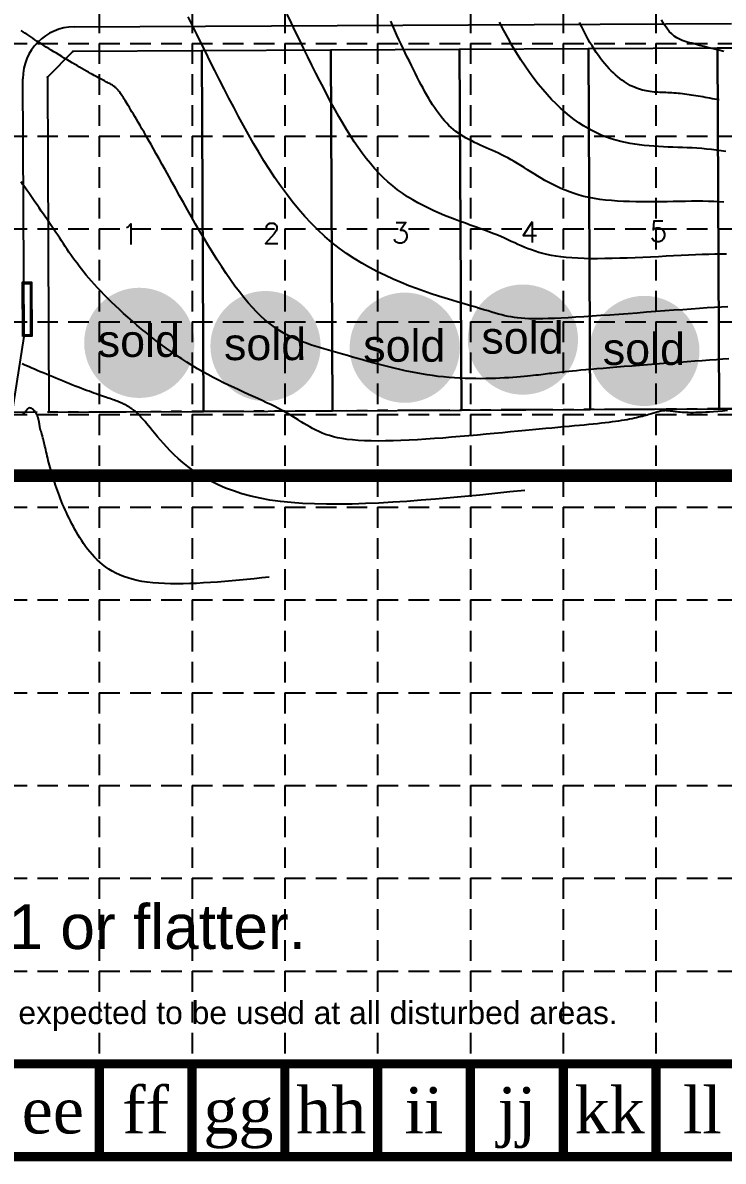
# Model space of a CAD drawing. Header units: inches. Extents: x -2116 to 192, y -2317 to -873.
# Drawn here: x -991.5 to -719.8, y -2316.6 to -1874.8 of the extents above; entities that cross this region are included whole.
import ezdxf
from ezdxf.enums import TextEntityAlignment as Align

# ---------------------------------------------------------------- set-up
doc = ezdxf.new("R2010")
doc.units = ezdxf.units.IN
doc.header["$LTSCALE"] = 40
doc.header["$MEASUREMENT"] = 0
for name, pattern in [('DAM', [0.5, 0.2, -0.1, 0.2]), ('DASHED', [0.75, 0.5, -0.25]), ('LONG_TWO_SHORT', [1, 0.5, -0.1, 0.1, -0.1, 0.1, -0.1])]:
    doc.linetypes.add(name, pattern=pattern)
for name, color, linetype in [('1-BC', 7, 'Continuous'), ('1-DAM_TEXT', 7, 'DAM'), ('1-LOTS', 7, 'Continuous'), ('1-STM_INLETS', 7, 'Continuous'), ('BASE', 7, 'Continuous'), ('BOUNDARY', 7, 'Continuous'), ('grid', 9, 'Continuous'), ('limitsofdisturb', 1, 'DASHED'), ('TOPO100_CON', 9, 'Continuous'), ('TOPO100_ICON', 9, 'Continuous')]:
    doc.layers.add(name, color=color, linetype=linetype)
doc.styles.add("L200'", font='ARIAL.TTF', dxfattribs={"height": 0.001969})
doc.styles.add('ryland', font='ARIAL.TTF', dxfattribs={"height": 25})
doc.styles.add('SEG_LABEL08', font='simplex1')
doc.styles.get("Standard").update_dxf_attribs({"font": 'TIMES.TTF', "height": 25})

# ---------------------------------------------------------------- blocks, each defined once
blk = doc.blocks.new('Sold')
h = blk.add_hatch(color=7)
h.paths.add_polyline_path([(38.78, 18.77, 1), (0.52, 18.77, 1)])
h.paths.add_polyline_path([(2.42, 10.89), (36.59, 10.89), (36.59, 27.86), (2.42, 27.86)], flags=24)
at = {"layer": 'BASE', "color": 7, "style": 'ryland'}
blk.add_text('sold', height=11.127, dxfattribs=at).set_placement((19.5, 13.9), align=Align.CENTER)

msp = doc.modelspace()

# ---------------------------------------------------------------- linework, layer by layer
at = {"layer": '1-BC', "linetype": 'Continuous'}
for p, q in [((-971.6, -1876.38, 53877.66), (-716.59, -1875.11, 53625)), ((-991, -1996.47, 54228), (-991.5, -1896.48, 53901.95)), ((-995.77, -2027.17, 54307), (-991, -1996.47, 54228))]:
    msp.add_line(p, q, dxfattribs=at)
msp.add_arc((-971.5, -1896.38), 20, 90.2853, 180.2853, dxfattribs=at)
at = {"layer": '1-LOTS', "linetype": 'Continuous'}
for p, q in [((-921.36, -2025.63, 54157.55), (-922.05, -1885.63)), ((-922.05, -1885.63), (-921.36, -2025.63, 54157.55)), ((-872.05, -1885.38), (-871.36, -2025.38, 54076.36)), ((-871.36, -2025.38, 54076.36), (-872.05, -1885.38)), ((-821.36, -2025.13, 54053.77), (-822.05, -1885.13)), ((-822.05, -1885.13), (-821.36, -2025.13, 54053.77)), ((-771.36, -2024.88, 54071.36), (-772.06, -1884.88)), ((-772.06, -1884.88), (-771.36, -2024.88, 54071.36)), ((-722.06, -1884.63), (-721.36, -2024.63, 54091.84)), ((-721.36, -2024.63, 54091.84), (-722.06, -1884.63)), ((-982, -1895.93), (-981.36, -2025.93, 54268.91)), ((-981.36, -2025.93, 54268.91), (-921.36, -2025.63, 54157.55)), ((-921.36, -2025.63, 54157.55), (-871.36, -2025.38, 54076.36)), ((-871.36, -2025.38, 54076.36), (-821.36, -2025.13, 54053.77)), ((-821.36, -2025.13, 54053.77), (-771.36, -2024.88, 54071.36)), ((-771.36, -2024.88, 54071.36), (-721.36, -2024.63, 54091.84)), ((-721.36, -2024.63, 54091.84), (-592.12, -2023.99, 54037.41))]:
    msp.add_line(p, q, dxfattribs=at)
at = {"layer": '1-LOTS', "linetype": 'Continuous', "flags": 128}
for points in [[(-972.05, -1885.88), (-982, -1895.93)], [(-922.05, -1885.63), (-972.05, -1885.88)], [(-872.05, -1885.38), (-922.05, -1885.63)], [(-822.05, -1885.13), (-872.05, -1885.38)], [(-772.06, -1884.88), (-822.05, -1885.13)], [(-722.06, -1884.63), (-772.06, -1884.88)], [(-714.92, -1884.6), (-722.06, -1884.63)]]:
    msp.add_lwpolyline(points, dxfattribs=at)
at = {"layer": '1-LOTS', "linetype": 'Continuous'}
for p in [(-972.05, -1885.88), (-922.05, -1885.63), (-872.05, -1885.38), (-822.05, -1885.13), (-772.06, -1884.88), (-722.06, -1884.63), (-982, -1895.93)]:
    msp.add_point(p, dxfattribs=at)
at = {"layer": '1-STM_INLETS', "linetype": 'Continuous', "flags": 128}
for points in [[(-991.5, -1996.48), (-991.61, -1975.48), (-988.11, -1975.46), (-988, -1996.46), (-991.5, -1996.48)], [(-991, -1995.97), (-991.1, -1975.97), (-988.6, -1975.96), (-988.5, -1995.96), (-991, -1995.97)]]:
    msp.add_lwpolyline(points, close=True, dxfattribs=at)
at = {"layer": 'BASE', "const_width": 3.6}
for points in [[(-2113.87, -2314.78), (190.13, -2314.78), (190.13, -874.78), (-2113.87, -874.78)], [(-2077.87, -2278.78), (154.13, -2278.78), (154.13, -910.78), (-2077.87, -910.78)]]:
    msp.add_lwpolyline(points, close=True, dxfattribs=at)
for points in [[(-961.87, -2314.78), (-961.87, -2278.78)], [(-925.87, -2314.78), (-925.87, -2278.78)], [(-889.87, -2314.78), (-889.87, -2278.78)], [(-853.87, -2314.78), (-853.87, -2278.78)], [(-817.87, -2314.78), (-817.87, -2278.78)], [(-781.87, -2314.78), (-781.87, -2278.78)], [(-745.87, -2314.78), (-745.87, -2278.78)]]:
    msp.add_lwpolyline(points, dxfattribs=at)
at = {"layer": 'BOUNDARY', "linetype": 'LONG_TWO_SHORT', "flags": 128}
msp.add_lwpolyline([(8, -1616.36), (-78.25, -1617.43), (-76.17, -2021.42), (-1681.87, -2029.41)], dxfattribs=at)
at = {"layer": 'grid', "color": 8, "linetype": 'DASHED', "ltscale": 0.4}
for p, q in [((-961.87, -910.78), (-961.87, -2278.78)), ((-925.87, -910.78), (-925.87, -2278.78)), ((-889.87, -910.78), (-889.87, -2278.78)), ((-853.87, -910.78), (-853.87, -2278.78)), ((-817.87, -910.78), (-817.87, -2278.78)), ((-781.87, -910.78), (-781.87, -2278.78)), ((-745.87, -910.78), (-745.87, -2278.78)), ((-2077.87, -1882.78), (154.13, -1882.78)), ((-2077.87, -1918.78), (154.13, -1918.78)), ((-2077.87, -1954.78), (154.13, -1954.78)), ((-2077.87, -1990.78), (154.13, -1990.78)), ((-1681.87, -2026.78), (154.13, -2026.78)), ((-1681.87, -2062.78), (154.13, -2062.78)), ((-1681.87, -2098.78), (154.13, -2098.78)), ((-1681.87, -2134.78), (154.13, -2134.78)), ((-1681.87, -2170.78), (154.13, -2170.78)), ((-1681.87, -2206.78), (154.13, -2206.78)), ((-1681.87, -2242.78), (154.13, -2242.78))]:
    msp.add_line(p, q, dxfattribs=at)
at = {"layer": 'limitsofdisturb', "color": 1, "const_width": 5}
msp.add_lwpolyline([(-1844.62, -1990.78), (-1844.62, -1280.09), (-1844.62, -1280.09), (-1844.26, -1173.04), (-752.01, -1172.92), (-752.01, -1001.61), (-658.88, -981.43), (-594.33, -1184.26), (-62.6, -1184.26), (-45.48, -2050.54), (-1679.47, -2050.54)], dxfattribs=at)
at = {"layer": 'TOPO100_CON', "color": 35, "linetype": 'Continuous'}
for points in [[(-717.96, -1984.97), (-720.43, -1985.11), (-723.11, -1985.27), (-725.97, -1985.45), (-729, -1985.66), (-732.18, -1985.88), (-735.49, -1986.12), (-738.89, -1986.36), (-742.38, -1986.62), (-745.93, -1986.89), (-749.52, -1987.15), (-753.12, -1987.42), (-756.72, -1987.69), (-760.29, -1987.95), (-763.82, -1988.2), (-767.27, -1988.44), (-770.63, -1988.67), (-773.87, -1988.88), (-776.98, -1989.07), (-779.94, -1989.24), (-782.71, -1989.39), (-785.28, -1989.51), (-787.64, -1989.59), (-789.79, -1989.65), (-791.76, -1989.67), (-793.57, -1989.67), (-795.23, -1989.63), (-796.77, -1989.56), (-798.2, -1989.46), (-799.54, -1989.33), (-800.82, -1989.16), (-802.06, -1988.96), (-803.26, -1988.73), (-804.46, -1988.46), (-805.68, -1988.16), (-806.92, -1987.82), (-808.21, -1987.45), (-809.58, -1987.05), (-811.04, -1986.61), (-812.6, -1986.14), (-814.3, -1985.63), (-816.15, -1985.08), (-818.16, -1984.5), (-820.32, -1983.87), (-822.63, -1983.2), (-825.07, -1982.48), (-827.63, -1981.71), (-830.3, -1980.87), (-833.06, -1979.96), (-835.9, -1978.99), (-838.8, -1977.94), (-841.77, -1976.81), (-844.77, -1975.6), (-847.81, -1974.29), (-850.86, -1972.89), (-853.92, -1971.39), (-856.96, -1969.78), (-859.99, -1968.06), (-862.99, -1966.23), (-865.94, -1964.28), (-868.83, -1962.2), (-871.65, -1960), (-874.39, -1957.66), (-877.05, -1955.19), (-879.63, -1952.6), (-882.14, -1949.9), (-884.58, -1947.09), (-886.96, -1944.18), (-889.27, -1941.18), (-891.52, -1938.09), (-893.72, -1934.92), (-895.86, -1931.68), (-897.96, -1928.38), (-900.01, -1925.02), (-902.02, -1921.61), (-903.99, -1918.15), (-905.92, -1914.66), (-907.83, -1911.14), (-909.71, -1907.59), (-911.56, -1904.03), (-913.39, -1900.46), (-915.21, -1896.89), (-917.01, -1893.32), (-918.79, -1889.77), (-920.56, -1886.23), (-922.3, -1882.73), (-924.03, -1879.26), (-925.73, -1875.84), (-927.41, -1872.48)], [(-718.58, -1964.56), (-720.72, -1964.57), (-722.99, -1964.61), (-725.4, -1964.67), (-727.93, -1964.76), (-730.57, -1964.86), (-733.31, -1964.99), (-736.14, -1965.12), (-739.03, -1965.27), (-741.98, -1965.41), (-744.96, -1965.56), (-747.97, -1965.71), (-750.99, -1965.85), (-754, -1965.98), (-757, -1966.1), (-759.96, -1966.19), (-762.88, -1966.27), (-765.73, -1966.32), (-768.51, -1966.34), (-771.19, -1966.33), (-773.77, -1966.28), (-776.23, -1966.19), (-778.55, -1966.05), (-780.72, -1965.87), (-782.76, -1965.64), (-784.68, -1965.37), (-786.47, -1965.06), (-788.17, -1964.71), (-789.77, -1964.32), (-791.29, -1963.9), (-792.75, -1963.45), (-794.15, -1962.96), (-795.5, -1962.46), (-796.82, -1961.93), (-798.12, -1961.38), (-799.41, -1960.81), (-800.69, -1960.22), (-802, -1959.62), (-803.32, -1959.01), (-804.69, -1958.39), (-806.1, -1957.77), (-807.57, -1957.14), (-809.11, -1956.51), (-810.73, -1955.88), (-812.42, -1955.25), (-814.19, -1954.61), (-816.02, -1953.95), (-817.9, -1953.28), (-819.83, -1952.59), (-821.8, -1951.88), (-823.81, -1951.13), (-825.84, -1950.35), (-827.89, -1949.52), (-829.96, -1948.66), (-832.04, -1947.74), (-834.11, -1946.77), (-836.18, -1945.75), (-838.23, -1944.66), (-840.26, -1943.5), (-842.26, -1942.28), (-844.23, -1940.97), (-846.16, -1939.59), (-848.03, -1938.12), (-849.86, -1936.56), (-851.63, -1934.92), (-853.36, -1933.18), (-855.04, -1931.36), (-856.68, -1929.45), (-858.28, -1927.46), (-859.86, -1925.39), (-861.41, -1923.23), (-862.93, -1920.99), (-864.44, -1918.66), (-865.93, -1916.26), (-867.41, -1913.78), (-868.88, -1911.22), (-870.36, -1908.59), (-871.83, -1905.87), (-873.31, -1903.09), (-874.79, -1900.22), (-876.29, -1897.29), (-877.81, -1894.28), (-879.35, -1891.2), (-880.92, -1888.06), (-882.5, -1884.84), (-884.1, -1881.57), (-885.72, -1878.25), (-887.34, -1874.89), (-888.96, -1871.49)], [(-719.52, -1944.38), (-721.47, -1944.26), (-723.48, -1944.17), (-725.55, -1944.11), (-727.69, -1944.07), (-729.89, -1944.06), (-732.14, -1944.07), (-734.45, -1944.09), (-736.79, -1944.13), (-739.17, -1944.17), (-741.57, -1944.21), (-743.99, -1944.24), (-746.42, -1944.27), (-748.86, -1944.28), (-751.29, -1944.27), (-753.71, -1944.24), (-756.11, -1944.19), (-758.49, -1944.1), (-760.83, -1943.97), (-763.14, -1943.8), (-765.4, -1943.58), (-767.6, -1943.31), (-769.74, -1942.99), (-771.81, -1942.6), (-773.81, -1942.15), (-775.73, -1941.63), (-777.59, -1941.06), (-779.38, -1940.44), (-781.11, -1939.78), (-782.78, -1939.07), (-784.39, -1938.33), (-785.95, -1937.56), (-787.47, -1936.77), (-788.94, -1935.96), (-790.38, -1935.13), (-791.77, -1934.3), (-793.14, -1933.46), (-794.47, -1932.62), (-795.78, -1931.79), (-797.07, -1930.98), (-798.33, -1930.18), (-799.59, -1929.4), (-800.83, -1928.65), (-802.07, -1927.94), (-803.3, -1927.26), (-804.53, -1926.62), (-805.75, -1926.01), (-806.96, -1925.43), (-808.17, -1924.86), (-809.36, -1924.32), (-810.55, -1923.79), (-811.72, -1923.27), (-812.88, -1922.75), (-814.02, -1922.24), (-815.15, -1921.72), (-816.27, -1921.2), (-817.36, -1920.66), (-818.44, -1920.11), (-819.49, -1919.54), (-820.52, -1918.94), (-821.53, -1918.32), (-822.52, -1917.67), (-823.48, -1916.98), (-824.42, -1916.25), (-825.32, -1915.47), (-826.21, -1914.65), (-827.06, -1913.79), (-827.9, -1912.88), (-828.72, -1911.93), (-829.52, -1910.94), (-830.3, -1909.91), (-831.07, -1908.84), (-831.83, -1907.72), (-832.58, -1906.57), (-833.32, -1905.37), (-834.06, -1904.14), (-834.79, -1902.86), (-835.52, -1901.55), (-836.25, -1900.2), (-836.99, -1898.82), (-837.73, -1897.39), (-838.48, -1895.93), (-839.23, -1894.44), (-840, -1892.91), (-840.78, -1891.34), (-841.56, -1889.74), (-842.36, -1888.11), (-843.17, -1886.45), (-843.97, -1884.76), (-844.78, -1883.04), (-845.6, -1881.29), (-846.4, -1879.53), (-847.21, -1877.74), (-848.01, -1875.93), (-848.79, -1874.1)], [(-718.72, -1924.68), (-720.61, -1924.42), (-722.49, -1924.19), (-724.37, -1923.97), (-726.24, -1923.78), (-728.11, -1923.61), (-729.98, -1923.48), (-731.85, -1923.37), (-733.72, -1923.28), (-735.58, -1923.2), (-737.44, -1923.13), (-739.3, -1923.07), (-741.16, -1923), (-743.01, -1922.92), (-744.87, -1922.83), (-746.72, -1922.71), (-748.56, -1922.57), (-750.41, -1922.4), (-752.25, -1922.19), (-754.08, -1921.94), (-755.92, -1921.64), (-757.75, -1921.28), (-759.57, -1920.86), (-761.4, -1920.38), (-763.21, -1919.82), (-765.03, -1919.19), (-766.84, -1918.47), (-768.65, -1917.67), (-770.45, -1916.78), (-772.24, -1915.8), (-774.03, -1914.73), (-775.82, -1913.56), (-777.6, -1912.3), (-779.37, -1910.95), (-781.13, -1909.49), (-782.89, -1907.94), (-784.64, -1906.28), (-786.38, -1904.52), (-788.11, -1902.66), (-789.83, -1900.68), (-791.55, -1898.6), (-793.25, -1896.41), (-794.95, -1894.1), (-796.63, -1891.68), (-798.3, -1889.13), (-799.96, -1886.48), (-801.61, -1883.7), (-803.26, -1880.79), (-804.89, -1877.76), (-806.53, -1874.6)], [(-719.5, -1885.9), (-721.55, -1885.41), (-723.53, -1884.93), (-725.43, -1884.45), (-727.24, -1884), (-728.95, -1883.56), (-730.55, -1883.15), (-732.03, -1882.76), (-733.37, -1882.39), (-734.61, -1882.03), (-735.75, -1881.63), (-736.81, -1881.17), (-737.81, -1880.62), (-738.79, -1879.95), (-739.74, -1879.12), (-740.7, -1878.11), (-741.68, -1876.88), (-742.7, -1875.4), (-743.79, -1873.65)], [(-718.17, -2025.3), (-720.05, -2025.47), (-721.84, -2025.63), (-723.52, -2025.76), (-725.09, -2025.86), (-726.55, -2025.95), (-727.92, -2026.01), (-729.18, -2026.06), (-730.36, -2026.08), (-731.45, -2026.09), (-732.46, -2026.09), (-733.39, -2026.07), (-734.24, -2026.04), (-735.03, -2026.01), (-735.76, -2025.96), (-736.43, -2025.91), (-737.04, -2025.85), (-737.6, -2025.79), (-738.12, -2025.73), (-738.6, -2025.67), (-739.04, -2025.61), (-739.46, -2025.55), (-739.84, -2025.5), (-740.21, -2025.45), (-740.55, -2025.41), (-740.88, -2025.38), (-741.19, -2025.35), (-741.49, -2025.33), (-741.78, -2025.32), (-742.06, -2025.31), (-742.33, -2025.31), (-742.6, -2025.32), (-742.87, -2025.34), (-743.14, -2025.37), (-743.41, -2025.4), (-743.69, -2025.44), (-743.97, -2025.5), (-744.26, -2025.56), (-744.56, -2025.63), (-744.88, -2025.7), (-745.21, -2025.79), (-745.56, -2025.89), (-745.93, -2026), (-746.33, -2026.12), (-746.74, -2026.24), (-747.19, -2026.38), (-747.66, -2026.52), (-748.16, -2026.68), (-748.69, -2026.83), (-749.25, -2027), (-749.85, -2027.17), (-750.48, -2027.34), (-751.16, -2027.52), (-751.87, -2027.7), (-752.62, -2027.88), (-753.42, -2028.07), (-754.27, -2028.25), (-755.16, -2028.44), (-756.1, -2028.63), (-757.09, -2028.81), (-758.13, -2028.99), (-759.23, -2029.17), (-760.38, -2029.35), (-761.59, -2029.53), (-762.86, -2029.7), (-764.2, -2029.86), (-765.6, -2030.03), (-767.07, -2030.2), (-768.62, -2030.37), (-770.23, -2030.53), (-771.93, -2030.71), (-773.71, -2030.88), (-775.57, -2031.06), (-777.52, -2031.24), (-779.55, -2031.43), (-781.68, -2031.63), (-783.9, -2031.83), (-786.23, -2032.05), (-788.65, -2032.27), (-791.17, -2032.5), (-793.81, -2032.75), (-796.55, -2033.01), (-799.4, -2033.28), (-802.37, -2033.56), (-805.44, -2033.86), (-808.59, -2034.16), (-811.82, -2034.47), (-815.1, -2034.77), (-818.42, -2035.07), (-821.78, -2035.37), (-825.15, -2035.65), (-828.51, -2035.92), (-831.86, -2036.17), (-835.19, -2036.4), (-838.46, -2036.6), (-841.68, -2036.77), (-844.83, -2036.91), (-847.89, -2037.02), (-850.84, -2037.08), (-853.68, -2037.1), (-856.39, -2037.08), (-858.96, -2037), (-861.36, -2036.87), (-863.59, -2036.68), (-865.66, -2036.44), (-867.59, -2036.15), (-869.37, -2035.8), (-871.03, -2035.41), (-872.58, -2034.98), (-874.03, -2034.5), (-875.39, -2033.99), (-876.68, -2033.44), (-877.9, -2032.86), (-879.08, -2032.26), (-880.22, -2031.62), (-881.33, -2030.97), (-882.44, -2030.29), (-883.54, -2029.59), (-884.65, -2028.88), (-885.79, -2028.16), (-886.97, -2027.43), (-888.2, -2026.7), (-889.49, -2025.96), (-890.86, -2025.22), (-892.29, -2024.48), (-893.79, -2023.73), (-895.36, -2022.98), (-896.99, -2022.21), (-898.67, -2021.43), (-900.4, -2020.64), (-902.18, -2019.83), (-904, -2019), (-905.87, -2018.15), (-907.77, -2017.27), (-909.7, -2016.36), (-911.66, -2015.43), (-913.64, -2014.46), (-915.64, -2013.45), (-917.66, -2012.41), (-919.68, -2011.33), (-921.72, -2010.21), (-923.76, -2009.04), (-925.8, -2007.82), (-927.84, -2006.55), (-929.87, -2005.24), (-931.88, -2003.89), (-933.89, -2002.5), (-935.87, -2001.08), (-937.84, -1999.63), (-939.78, -1998.15), (-941.69, -1996.66), (-943.57, -1995.16), (-945.42, -1993.64), (-947.23, -1992.12), (-949, -1990.6), (-950.72, -1989.08), (-952.4, -1987.58), (-954.03, -1986.08), (-955.6, -1984.6), (-957.11, -1983.15), (-958.56, -1981.72), (-959.95, -1980.32), (-961.27, -1978.96), (-962.52, -1977.64), (-963.7, -1976.35), (-964.82, -1975.1), (-965.89, -1973.87), (-966.89, -1972.68), (-967.86, -1971.51), (-968.77, -1970.37), (-969.65, -1969.24), (-970.49, -1968.13), (-971.3, -1967.03), (-972.09, -1965.95), (-972.85, -1964.86), (-973.6, -1963.79), (-974.33, -1962.71), (-975.05, -1961.64), (-975.77, -1960.56), (-976.5, -1959.47), (-977.22, -1958.37), (-977.96, -1957.25), (-978.71, -1956.12), (-979.48, -1954.97), (-980.27, -1953.8), (-981.06, -1952.62), (-981.87, -1951.43), (-982.69, -1950.24), (-983.51, -1949.04), (-984.34, -1947.84), (-985.16, -1946.64), (-985.99, -1945.44), (-986.81, -1944.26), (-987.62, -1943.09), (-988.42, -1941.93), (-989.21, -1940.8), (-989.98, -1939.68), (-990.73, -1938.59), (-991.46, -1937.53), (-992.17, -1936.5)], [(-796.76, -2056.26), (-802.6, -2056.86), (-808.42, -2057.46), (-814.22, -2058.04), (-819.99, -2058.6), (-825.72, -2059.13), (-831.4, -2059.63), (-837.02, -2060.09), (-842.56, -2060.51), (-848.01, -2060.87), (-853.37, -2061.16), (-858.63, -2061.39), (-863.77, -2061.55), (-868.79, -2061.62), (-873.67, -2061.61), (-878.4, -2061.5), (-882.98, -2061.29), (-887.38, -2060.97), (-891.61, -2060.53), (-895.65, -2059.98), (-899.49, -2059.29), (-903.12, -2058.48), (-906.55, -2057.54), (-909.78, -2056.48), (-912.83, -2055.33), (-915.69, -2054.09), (-918.37, -2052.78), (-920.89, -2051.4), (-923.24, -2049.97), (-925.43, -2048.5), (-927.48, -2047), (-929.38, -2045.48), (-931.14, -2043.96), (-932.78, -2042.45), (-934.29, -2040.96), (-935.69, -2039.5), (-936.98, -2038.08), (-938.16, -2036.72), (-939.25, -2035.43), (-940.25, -2034.21), (-941.16, -2033.09), (-942, -2032.07), (-942.77, -2031.14), (-943.47, -2030.31), (-944.11, -2029.56), (-944.68, -2028.9), (-945.2, -2028.31), (-945.67, -2027.79), (-946.09, -2027.34), (-946.47, -2026.94), (-946.8, -2026.6), (-947.1, -2026.31), (-947.36, -2026.06), (-947.6, -2025.85), (-947.81, -2025.68), (-948.01, -2025.52), (-948.18, -2025.39), (-948.35, -2025.28), (-948.5, -2025.18), (-948.65, -2025.08), (-948.8, -2024.98), (-948.95, -2024.88), (-949.11, -2024.77), (-949.27, -2024.65), (-949.44, -2024.53), (-949.62, -2024.41), (-949.8, -2024.28), (-950, -2024.14), (-950.2, -2024), (-950.42, -2023.86), (-950.65, -2023.71), (-950.9, -2023.56), (-951.16, -2023.4), (-951.44, -2023.24), (-951.74, -2023.08), (-952.05, -2022.91), (-952.39, -2022.74), (-952.75, -2022.57), (-953.13, -2022.39), (-953.53, -2022.21), (-953.96, -2022.03), (-954.41, -2021.85), (-954.89, -2021.66), (-955.4, -2021.47), (-955.94, -2021.27), (-956.5, -2021.07), (-957.1, -2020.86), (-957.72, -2020.65), (-958.38, -2020.42), (-959.07, -2020.18), (-959.79, -2019.93), (-960.54, -2019.67), (-961.33, -2019.4), (-962.15, -2019.11), (-963.01, -2018.81), (-963.91, -2018.49), (-964.84, -2018.16), (-965.81, -2017.8), (-966.82, -2017.43), (-967.87, -2017.04), (-968.96, -2016.62), (-970.09, -2016.19), (-971.26, -2015.74), (-972.45, -2015.26), (-973.67, -2014.78), (-974.91, -2014.28), (-976.16, -2013.78), (-977.41, -2013.26), (-978.67, -2012.75), (-979.92, -2012.23), (-981.17, -2011.71), (-982.39, -2011.2), (-983.6, -2010.69), (-984.77, -2010.19), (-985.92, -2009.71), (-987.02, -2009.23), (-988.08, -2008.78), (-989.09, -2008.34), (-990.05, -2007.93), (-990.94, -2007.53), (-991.76, -2007.17)], [(-895.91, -2089.91), (-898.82, -2090.21), (-901.71, -2090.51), (-904.6, -2090.8), (-907.47, -2091.08), (-910.33, -2091.34), (-913.15, -2091.59), (-915.95, -2091.81), (-918.71, -2092.01), (-921.43, -2092.18), (-924.1, -2092.32), (-926.73, -2092.43), (-929.29, -2092.49), (-931.8, -2092.51), (-934.24, -2092.49), (-936.61, -2092.42), (-938.9, -2092.29), (-941.12, -2092.1), (-943.24, -2091.86), (-945.28, -2091.55), (-947.21, -2091.18), (-949.05, -2090.73), (-950.79, -2090.22), (-952.44, -2089.64), (-954, -2089), (-955.47, -2088.31), (-956.86, -2087.56), (-958.17, -2086.76), (-959.41, -2085.92), (-960.58, -2085.04), (-961.68, -2084.12), (-962.73, -2083.16), (-963.71, -2082.17), (-964.64, -2081.15), (-965.53, -2080.12), (-966.36, -2079.06), (-967.16, -2077.98), (-967.92, -2076.89), (-968.64, -2075.79), (-969.34, -2074.69), (-970.01, -2073.58), (-970.66, -2072.48), (-971.28, -2071.37), (-971.89, -2070.27), (-972.48, -2069.18), (-973.04, -2068.08), (-973.59, -2066.99), (-974.12, -2065.9), (-974.63, -2064.82), (-975.12, -2063.74), (-975.6, -2062.66), (-976.06, -2061.59), (-976.5, -2060.53), (-976.92, -2059.47), (-977.33, -2058.42), (-977.73, -2057.37), (-978.1, -2056.33), (-978.47, -2055.3), (-978.82, -2054.28), (-979.16, -2053.26), (-979.48, -2052.25), (-979.79, -2051.25), (-980.09, -2050.26), (-980.37, -2049.28), (-980.64, -2048.32), (-980.91, -2047.37), (-981.16, -2046.44), (-981.39, -2045.53), (-981.62, -2044.64), (-981.84, -2043.77), (-982.05, -2042.93), (-982.24, -2042.11), (-982.43, -2041.32), (-982.61, -2040.57), (-982.78, -2039.84), (-982.94, -2039.15), (-983.09, -2038.49), (-983.23, -2037.88), (-983.36, -2037.3), (-983.49, -2036.76), (-983.61, -2036.26), (-983.72, -2035.81), (-983.83, -2035.4), (-983.92, -2035.03), (-984.01, -2034.69), (-984.1, -2034.39), (-984.18, -2034.12), (-984.25, -2033.88), (-984.32, -2033.66), (-984.39, -2033.46), (-984.45, -2033.28), (-984.5, -2033.11), (-984.55, -2032.96), (-984.6, -2032.82), (-984.65, -2032.69), (-984.69, -2032.55), (-984.73, -2032.43), (-984.76, -2032.29), (-984.8, -2032.16), (-984.83, -2032.01), (-984.86, -2031.86), (-984.89, -2031.69), (-984.92, -2031.51), (-984.95, -2031.32), (-984.97, -2031.12), (-985, -2030.91), (-985.03, -2030.69), (-985.07, -2030.46), (-985.1, -2030.23), (-985.14, -2029.99), (-985.18, -2029.74), (-985.22, -2029.49), (-985.27, -2029.24), (-985.32, -2028.98), (-985.38, -2028.73), (-985.45, -2028.47), (-985.52, -2028.21), (-985.59, -2027.96), (-985.68, -2027.71), (-985.77, -2027.46), (-985.87, -2027.21), (-985.98, -2026.97), (-986.09, -2026.74), (-986.22, -2026.51), (-986.35, -2026.29), (-986.48, -2026.08), (-986.62, -2025.87), (-986.77, -2025.68), (-986.92, -2025.49), (-987.07, -2025.32), (-987.23, -2025.15), (-987.38, -2025), (-987.54, -2024.86), (-987.7, -2024.73), (-987.85, -2024.62), (-988.01, -2024.52), (-988.17, -2024.44), (-988.32, -2024.37), (-988.47, -2024.32), (-988.61, -2024.28), (-988.75, -2024.26), (-988.89, -2024.26), (-989.02, -2024.28), (-989.14, -2024.31), (-989.26, -2024.36), (-989.38, -2024.42), (-989.49, -2024.49), (-989.6, -2024.57), (-989.7, -2024.67), (-989.81, -2024.77), (-989.9, -2024.87), (-990, -2024.98), (-990.09, -2025.1), (-990.18, -2025.21), (-990.26, -2025.33), (-990.34, -2025.45), (-990.43, -2025.57), (-990.5, -2025.68), (-990.58, -2025.79), (-990.66, -2025.9), (-990.73, -2025.99), (-990.81, -2026.08), (-990.88, -2026.17), (-990.95, -2026.24), (-991.02, -2026.31), (-991.09, -2026.38), (-991.17, -2026.43), (-991.24, -2026.48), (-991.32, -2026.53), (-991.39, -2026.57), (-991.47, -2026.6), (-991.55, -2026.64)]]:
    msp.add_lwpolyline(points, dxfattribs=at)
at = {"layer": 'TOPO100_ICON', "color": 35, "linetype": 'Continuous', "flags": 128}
for points in [[(-721.39, -1904.75), (-722.3, -1904.58), (-723.21, -1904.41), (-724.12, -1904.24), (-725.03, -1904.07), (-725.93, -1903.9), (-726.83, -1903.73), (-727.73, -1903.57), (-728.63, -1903.41), (-729.52, -1903.26), (-730.41, -1903.11), (-731.29, -1902.97), (-732.17, -1902.84), (-733.04, -1902.71), (-733.9, -1902.59), (-734.76, -1902.48), (-735.61, -1902.38), (-736.45, -1902.28), (-737.28, -1902.2), (-738.1, -1902.13), (-738.92, -1902.06), (-739.72, -1902.01), (-740.51, -1901.97), (-741.3, -1901.94), (-742.08, -1901.9), (-742.85, -1901.88), (-743.61, -1901.84), (-744.37, -1901.81), (-745.13, -1901.77), (-745.88, -1901.72), (-746.63, -1901.66), (-747.38, -1901.58), (-748.13, -1901.49), (-748.88, -1901.38), (-749.64, -1901.24), (-750.39, -1901.08), (-751.15, -1900.9), (-751.91, -1900.68), (-752.68, -1900.44), (-753.46, -1900.15), (-754.24, -1899.83), (-755.03, -1899.47), (-755.83, -1899.07), (-756.63, -1898.63), (-757.44, -1898.14), (-758.26, -1897.61), (-759.08, -1897.04), (-759.9, -1896.42), (-760.73, -1895.75), (-761.56, -1895.04), (-762.39, -1894.27), (-763.23, -1893.46), (-764.06, -1892.6), (-764.9, -1891.68), (-765.73, -1890.71), (-766.56, -1889.69), (-767.39, -1888.62), (-768.22, -1887.49), (-769.04, -1886.3), (-769.86, -1885.05), (-770.67, -1883.75), (-771.48, -1882.39), (-772.28, -1880.97), (-773.09, -1879.48), (-773.89, -1877.94), (-774.69, -1876.32), (-775.5, -1874.64)], [(-717.57, -2005.2), (-719.92, -2005.37), (-722.44, -2005.55), (-725.11, -2005.74), (-727.9, -2005.94), (-730.79, -2006.15), (-733.77, -2006.37), (-736.81, -2006.6), (-739.9, -2006.83), (-743.01, -2007.06), (-746.12, -2007.3), (-749.22, -2007.53), (-752.29, -2007.77), (-755.29, -2008), (-758.23, -2008.23), (-761.07, -2008.46), (-763.79, -2008.67), (-766.38, -2008.89), (-768.81, -2009.09), (-771.07, -2009.28), (-773.13, -2009.47), (-775.02, -2009.64), (-776.74, -2009.8), (-778.31, -2009.95), (-779.74, -2010.1), (-781.05, -2010.24), (-782.25, -2010.37), (-783.36, -2010.49), (-784.39, -2010.61), (-785.35, -2010.73), (-786.26, -2010.84), (-787.14, -2010.95), (-787.99, -2011.06), (-788.84, -2011.17), (-789.69, -2011.27), (-790.57, -2011.38), (-791.48, -2011.49), (-792.44, -2011.6), (-793.47, -2011.71), (-794.57, -2011.83), (-795.77, -2011.95), (-797.06, -2012.07), (-798.43, -2012.19), (-799.88, -2012.31), (-801.41, -2012.42), (-803.01, -2012.53), (-804.68, -2012.63), (-806.4, -2012.72), (-808.19, -2012.79), (-810.03, -2012.84), (-811.92, -2012.88), (-813.86, -2012.9), (-815.83, -2012.89), (-817.84, -2012.85), (-819.88, -2012.79), (-821.95, -2012.7), (-824.04, -2012.58), (-826.14, -2012.42), (-828.26, -2012.22), (-830.39, -2011.99), (-832.52, -2011.71), (-834.66, -2011.4), (-836.79, -2011.05), (-838.92, -2010.66), (-841.05, -2010.25), (-843.18, -2009.81), (-845.29, -2009.34), (-847.4, -2008.85), (-849.49, -2008.35), (-851.57, -2007.82), (-853.63, -2007.29), (-855.68, -2006.74), (-857.71, -2006.18), (-859.71, -2005.62), (-861.69, -2005.06), (-863.64, -2004.5), (-865.57, -2003.94), (-867.47, -2003.39), (-869.34, -2002.85), (-871.17, -2002.32), (-872.96, -2001.81), (-874.73, -2001.3), (-876.46, -2000.78), (-878.17, -2000.26), (-879.85, -1999.72), (-881.52, -1999.15), (-883.16, -1998.54), (-884.79, -1997.89), (-886.4, -1997.18), (-888.01, -1996.41), (-889.6, -1995.58), (-891.2, -1994.66), (-892.79, -1993.65), (-894.38, -1992.55), (-895.98, -1991.34), (-897.58, -1990.02), (-899.19, -1988.58), (-900.82, -1987), (-902.46, -1985.29), (-904.12, -1983.43), (-905.8, -1981.41), (-907.5, -1979.26), (-909.21, -1976.97), (-910.92, -1974.57), (-912.65, -1972.07), (-914.37, -1969.48), (-916.09, -1966.82), (-917.8, -1964.1), (-919.5, -1961.34), (-921.18, -1958.54), (-922.85, -1955.73), (-924.49, -1952.91), (-926.09, -1950.11), (-927.67, -1947.33), (-929.21, -1944.58), (-930.71, -1941.89), (-932.16, -1939.27), (-933.57, -1936.73), (-934.92, -1934.28), (-936.21, -1931.94), (-937.44, -1929.72), (-938.61, -1927.62), (-939.72, -1925.63), (-940.78, -1923.75), (-941.78, -1921.98), (-942.73, -1920.31), (-943.63, -1918.75), (-944.48, -1917.27), (-945.28, -1915.89), (-946.03, -1914.6), (-946.74, -1913.38), (-947.41, -1912.25), (-948.03, -1911.2), (-948.62, -1910.21), (-949.17, -1909.29), (-949.69, -1908.44), (-950.17, -1907.65), (-950.62, -1906.91), (-951.05, -1906.23), (-951.44, -1905.6), (-951.81, -1905.01), (-952.15, -1904.46), (-952.47, -1903.95), (-952.77, -1903.48), (-953.05, -1903.05), (-953.31, -1902.65), (-953.56, -1902.28), (-953.8, -1901.94), (-954.02, -1901.63), (-954.24, -1901.34), (-954.45, -1901.08), (-954.65, -1900.83), (-954.85, -1900.61), (-955.04, -1900.4), (-955.24, -1900.2), (-955.44, -1900.02), (-955.64, -1899.84), (-955.85, -1899.67), (-956.07, -1899.51), (-956.29, -1899.35), (-956.53, -1899.19), (-956.78, -1899.03), (-957.04, -1898.87), (-957.32, -1898.7), (-957.62, -1898.53), (-957.94, -1898.35), (-958.28, -1898.17), (-958.64, -1897.97), (-959.02, -1897.77), (-959.43, -1897.55), (-959.86, -1897.32), (-960.33, -1897.07), (-960.82, -1896.81), (-961.34, -1896.53), (-961.9, -1896.23), (-962.49, -1895.92), (-963.12, -1895.57), (-963.79, -1895.21), (-964.49, -1894.82), (-965.23, -1894.41), (-966.02, -1893.96), (-966.84, -1893.5), (-967.7, -1893.01), (-968.59, -1892.49), (-969.51, -1891.96), (-970.46, -1891.41), (-971.42, -1890.85), (-972.4, -1890.27), (-973.4, -1889.68), (-974.4, -1889.08), (-975.42, -1888.47), (-976.43, -1887.86), (-977.45, -1887.25), (-978.46, -1886.63), (-979.47, -1886.01), (-980.46, -1885.4), (-981.44, -1884.79), (-982.41, -1884.19), (-983.35, -1883.6), (-984.27, -1883.02), (-985.16, -1882.45), (-986.02, -1881.89), (-986.86, -1881.35), (-987.68, -1880.81), (-988.47, -1880.29), (-989.24, -1879.77), (-989.99, -1879.27), (-990.72, -1878.77), (-991.44, -1878.28), (-992.14, -1877.8)]]:
    msp.add_lwpolyline(points, dxfattribs=at)

# ---------------------------------------------------------------- block references
at = {"color": 200, "xscale": 1.117884993374901, "yscale": 1.117884993374901, "zscale": 1.117884993374901}
for p in [(-968.3, -2019.98), (-919.32, -2021.23), (-819.46, -2018.72), (-865.31, -2021.86), (-772.36, -2023.12)]:
    msp.add_blockref('Sold', p, dxfattribs=at)

# ---------------------------------------------------------------- texts
at = {"layer": '1-DAM_TEXT', "linetype": 'Continuous', "style": 'SEG_LABEL08'}
for s, p in [('2', (-894.97, -1956.5)), ('3', (-844.97, -1956.25)), ('4', (-794.97, -1956)), ('5', (-744.97, -1955.75)), ('1', (-949.97, -1956.77))]:
    msp.add_text(s, height=8, dxfattribs=at).set_placement(p, align=Align.MIDDLE_CENTER)
at = {"layer": 'BASE', "style": "L200'"}
msp.add_text('All Slopes are 2:1 or flatter.', height=17.2985, dxfattribs=at).set_placement((-1173.08, -2234.23))
at = {"layer": 'BASE', "color": 7, "style": "L200'"}
msp.add_text('NOTE: Stabilization practices are expected to be used at all disturbed areas.', height=8.8328, dxfattribs=at).set_placement((-1178.38, -2263.37))
at = {"layer": 'BASE'}
for s, p in [('ff', (-943.87, -2296.78)), ('hh', (-871.87, -2296.78)), ('ii', (-835.87, -2296.78)), ('jj', (-799.87, -2296.78)), ('kk', (-763.87, -2296.78)), ('ll', (-727.87, -2296.78)), ('ee', (-979.87, -2296.78)), ('gg', (-907.87, -2296.78))]:
    msp.add_text(s, height=18, dxfattribs=at).set_placement(p, align=Align.MIDDLE_CENTER)

doc.saveas('drawing.dxf')
